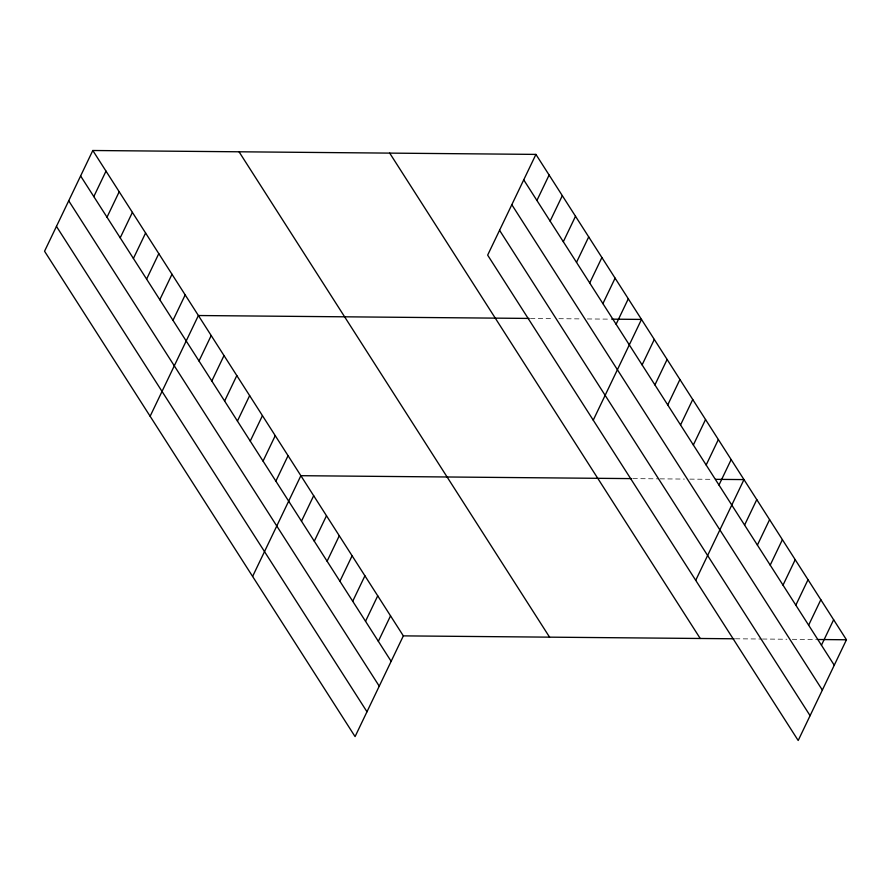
<?xml version="1.0" encoding="UTF-8"?>
<svg xmlns="http://www.w3.org/2000/svg" width="891" height="891" viewBox="0 0 891 891"><rect width="100%" height="100%" fill="white"/><g stroke="black" fill="none" stroke-linecap="round" stroke-linejoin="round"><path stroke-width="0.67" stroke-dasharray="4.46 3.34" d="M530.479 318.443L553.5 318.644M558.913 318.7L581.923 318.9M587.347 318.945L610.357 319.145M632.955 478.623L658.683 478.846M660.031 478.857L684.399 479.068M689.823 479.124L712.833 479.325M735.431 638.791L761.148 639.014M762.507 639.025L786.876 639.248M792.288 639.293L816.668 639.504"/><path stroke-width="1.34" d="M92.809 150.501L44.55 251.229L355.075 736.601L403.345 635.873L92.809 150.501L535.925 154.399L846.45 639.771L798.191 740.499L487.655 255.127L535.925 154.399M93.811 196.577L106.007 171.128M107.009 217.204L119.205 191.754M120.207 237.841L132.403 212.381M133.405 258.468L145.601 233.008M146.603 279.095L158.798 253.634M159.801 299.721L171.996 274.261M172.999 320.348L185.194 294.899M150.134 416.253L198.392 315.525L529.12 318.432M199.005 361L211.2 335.539M211.813 381.025L224.009 355.565M224.621 401.039L236.817 375.59M237.44 421.064L249.636 395.615M250.248 441.09L262.444 415.629M263.057 461.104L275.252 435.654M275.865 481.129L288.06 455.68M252.61 576.432L300.868 475.694L631.596 478.612M301.481 521.179L313.677 495.719M314.289 541.193L326.485 515.744M327.097 561.219L339.293 535.758M339.905 581.244L352.101 555.784M536.917 200.475L549.123 175.026M352.713 601.258L364.92 575.809M550.115 221.113L562.321 195.652M365.533 621.283L377.728 595.823M563.312 241.739L575.508 216.279M378.341 641.308L390.536 615.848M576.51 262.366L588.706 236.906M589.708 282.993L601.904 257.532M602.906 303.619L615.102 278.17M616.104 324.246L628.3 298.797M593.239 420.162L641.498 319.423L611.716 319.156M642.11 364.898L654.306 339.449M654.918 384.923L667.114 359.463M667.738 404.948L679.933 379.488M680.546 424.962L692.741 399.513M693.354 444.988L705.549 419.527M706.162 465.013L718.358 439.553M718.97 485.027L731.166 459.578M695.715 580.331L743.974 479.592L715.54 479.347M744.586 525.077L756.782 499.617M757.395 545.092L769.59 519.642M770.203 565.117L782.398 539.656M783.011 585.142L795.217 559.682M795.83 605.156L808.026 579.707M808.638 625.181L820.834 599.721M821.446 645.207L833.642 619.746M403.345 635.873L734.073 638.78M818.016 639.515L846.45 639.771M523.73 179.848L834.254 665.221M511.824 204.696L822.348 690.068M499.561 230.29L810.086 715.662M389.701 153.107L700.226 638.479M239.044 151.782L549.569 637.154M80.613 175.95L391.149 661.322M68.718 200.798L379.243 686.17M56.456 226.392L366.981 711.764"/></g></svg>
